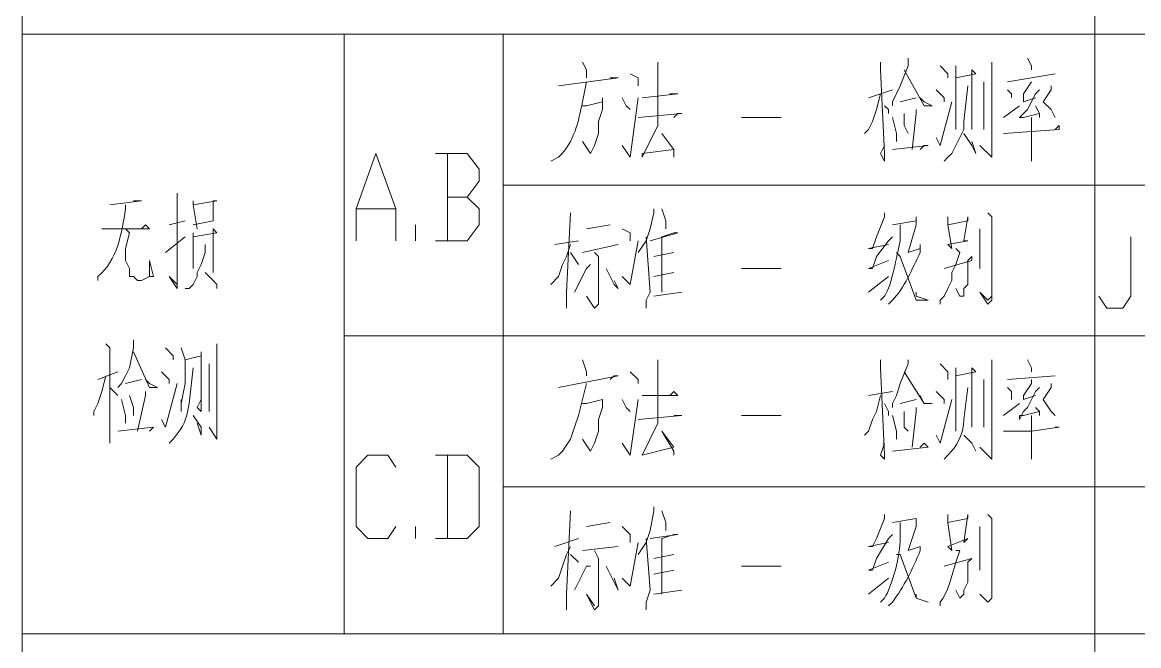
# Model space of a CAD drawing. Extents: x 14941 to 23337, y 2870 to 15192.
# Drawn here: x 21532 to 22313, y 12725 to 13162 of the extents above; entities that cross this region are included whole.
import ezdxf

# ---------------------------------------------------------------- set-up
doc = ezdxf.new("R2010")
doc.units = 0
doc.header["$LTSCALE"] = 8
doc.layers.add('1', color=1, linetype='Continuous')

msp = doc.modelspace()

# ---------------------------------------------------------------- linework, layer by layer
at = {"layer": '1', "color": 0, "lineweight": 18}
msp.add_lwpolyline([(23334.06, 11785.49), (23334.06, 15192.12), (21532.02, 15192.12), (21532.02, 10839.98)], dxfattribs=at)
at = {"layer": '1', "color": 0, "lineweight": 5}
for points in [[(22282.87, 14936.28), (22282.87, 10945.65)], [(23334.06, 13153.71), (21532.02, 13153.71)], [(21757.28, 13153.71), (21757.28, 12733.79)], [(21868.51, 13153.71), (21868.51, 12733.79)], [(22152.17, 13137.02), (22152.17, 13131.46), (22146.61, 13117.55), (22141.04, 13106.43), (22141.04, 13103.65)], [(22235.6, 13137.02), (22238.38, 13131.46), (22238.38, 13128.68)], [(21924.13, 13134.24), (21926.91, 13128.68), (21926.91, 13123.12)], [(21976.97, 13134.24), (21976.97, 13128.68), (21976.97, 13095.31), (21976.97, 13089.74), (21965.85, 13067.5), (21965.85, 13070.28), (21988.09, 13073.06), (21979.75, 13084.18), (21988.09, 13073.06), (21988.09, 13067.5)], [(22132.7, 13134.24), (22132.7, 13128.68), (22135.48, 13070.28), (22135.48, 13064.72), (22132.7, 13070.28), (22135.48, 13075.84)], [(22149.39, 13128.68), (22163.29, 13103.65), (22168.85, 13103.65), (22163.29, 13106.43), (22160.51, 13109.21)], [(22174.42, 13131.46), (22179.98, 13125.9), (22179.98, 13123.12)], [(22185.54, 13131.46), (22185.54, 13123.12), (22185.54, 13086.96), (22185.54, 13089.74), (22185.54, 13095.31)], [(22185.54, 13123.12), (22199.44, 13125.9), (22196.66, 13128.68), (22196.66, 13086.96), (22196.66, 13095.31)], [(22210.57, 13134.24), (22210.57, 13131.46), (22210.57, 13123.12), (22210.57, 13100.87), (22210.57, 13081.4), (22210.57, 13073.06), (22210.57, 13067.5), (22202.22, 13075.84)], [(21907.45, 13117.55), (21949.16, 13123.12), (21946.38, 13123.12), (21943.6, 13123.12)], [(21957.5, 13125.9), (21963.07, 13123.12), (21963.07, 13117.55)], [(22221.69, 13120.34), (22255.06, 13125.9)], [(22124.36, 13109.21), (22141.04, 13114.77)], [(22171.63, 13114.77), (22177.2, 13109.21), (22177.2, 13106.43)], [(22193.88, 13117.55), (22191.1, 13092.53), (22191.1, 13086.96), (22188.32, 13081.4), (22185.54, 13075.84), (22182.76, 13070.28), (22179.98, 13067.5), (22177.2, 13064.72)], [(22205.01, 13120.34), (22205.01, 13086.96), (22205.01, 13098.09)], [(22221.69, 13114.77), (22224.47, 13111.99), (22224.47, 13109.21)], [(22243.94, 13114.77), (22241.16, 13111.99), (22235.6, 13100.87), (22232.81, 13098.09), (22230.03, 13095.31), (22230.03, 13095.31), (22232.81, 13095.31), (22243.94, 13098.09), (22243.94, 13095.31), (22243.94, 13098.09), (22241.16, 13103.65)], [(22238.38, 13120.34), (22238.38, 13120.34), (22232.81, 13111.99), (22232.81, 13106.43), (22241.16, 13109.21)], [(22252.28, 13117.55), (22252.28, 13114.77), (22246.72, 13106.43), (22252.28, 13100.87), (22255.06, 13095.31)], [(21924.13, 13103.65), (21926.91, 13103.65), (21938.04, 13106.43), (21938.04, 13109.21), (21938.04, 13100.87), (21935.26, 13092.53), (21935.26, 13084.18), (21932.47, 13075.84), (21929.69, 13070.28), (21924.13, 13078.62)], [(21951.94, 13109.21), (21954.72, 13103.65), (21957.5, 13100.87)], [(21951.94, 13075.84), (21957.5, 13067.5), (21963.07, 13109.21)], [(21965.85, 13109.21), (21990.87, 13111.99), (21988.09, 13111.99), (21985.31, 13111.99)], [(22132.7, 13111.99), (22129.92, 13100.87), (22127.14, 13092.53), (22124.36, 13086.96), (22121.58, 13084.18)], [(22146.61, 13106.43), (22157.73, 13109.21)], [(22171.63, 13081.4), (22174.42, 13075.84), (22182.76, 13106.43)], [(21963.07, 13095.31), (21993.66, 13098.09), (21990.87, 13098.09), (21988.09, 13095.31)], [(22135.48, 13103.65), (22138.26, 13100.87), (22138.26, 13098.09)], [(22149.39, 13098.09), (22149.39, 13089.74), (22152.17, 13084.18)], [(22157.73, 13100.87), (22157.73, 13098.09), (22154.95, 13073.06)], [(22218.91, 13095.31), (22230.03, 13103.65)], [(22035.37, 13095.31), (22063.18, 13095.31)], [(22141.04, 13095.31), (22143.83, 13084.18), (22143.83, 13078.62)], [(22218.91, 13084.18), (22257.84, 13086.96), (22257.84, 13089.74), (22255.06, 13086.96)], [(22238.38, 13095.31), (22238.38, 13092.53), (22238.38, 13070.28), (22238.38, 13064.72), (22238.38, 13070.28)], [(22191.1, 13084.18), (22196.66, 13075.84), (22199.44, 13070.28), (22196.66, 13078.62)], [(22141.04, 13073.06), (22166.07, 13075.84), (22163.29, 13075.84), (22160.51, 13073.06)], [(21765.62, 13009.1), (21765.62, 13031.35), (21779.52, 13070.28), (21793.43, 13031.35), (21793.43, 13009.1)], [(21843.49, 13039.69), (21851.83, 13050.81), (21851.83, 13059.15), (21843.49, 13070.28), (21821.24, 13070.28)], [(21829.58, 13070.28), (21829.58, 13009.1)], [(21640.48, 13042.47), (21640.48, 13039.69), (21640.48, 13039.69), (21640.48, 12978.51), (21640.48, 12978.51), (21640.48, 12975.73), (21634.92, 12984.07), (21640.48, 12978.51)], [(23334.06, 13048.03), (21868.51, 13048.03)], [(21593.2, 13034.13), (21615.45, 13036.91), (21609.89, 13036.91)], [(21651.6, 13036.91), (21651.6, 13034.13), (21654.38, 13017.44)], [(21651.6, 13034.13), (21668.29, 13036.91), (21665.51, 13036.91), (21665.51, 13023), (21665.51, 13023), (21651.6, 13020.22)], [(21821.24, 13009.1), (21843.49, 13009.1), (21851.83, 13020.22), (21851.83, 13031.35), (21843.49, 13039.69), (21829.58, 13039.69)], [(21765.62, 13031.35), (21793.43, 13031.35)], [(21915.79, 13028.56), (21913.01, 12972.95), (21913.01, 12961.82), (21913.01, 12967.38), (21913.01, 12972.95)], [(21974.19, 13031.35), (21974.19, 13028.56), (21971.41, 13017.44), (21968.63, 13009.1), (21963.07, 13000.76)], [(21979.75, 13031.35), (21982.53, 13023), (21982.53, 13017.44)], [(22135.48, 13028.56), (22135.48, 13025.78), (22129.92, 13011.88), (22127.14, 13003.54), (22124.36, 13003.54), (22138.26, 13006.32)], [(22207.79, 13028.56), (22210.57, 13025.78), (22210.57, 12967.38), (22207.79, 12964.6), (22202.22, 12972.95), (22207.79, 12967.38), (22210.57, 12970.17)], [(21587.64, 13017.44), (21621.01, 13017.44), (21618.23, 13020.22), (21615.45, 13017.44)], [(21634.92, 13020.22), (21646.04, 13023)], [(21807.33, 13009.1), (21807.33, 13020.22)], [(21926.91, 13017.44), (21943.6, 13020.22)], [(22179.98, 13025.78), (22179.98, 13020.22), (22182.76, 13003.54), (22179.98, 13006.32), (22193.88, 13009.1), (22191.1, 13009.1), (22193.88, 13025.78), (22193.88, 13023), (22179.98, 13020.22)], [(21604.33, 13017.44), (21607.11, 13014.66), (21604.33, 13003.54), (21604.33, 12995.19), (21607.11, 12989.63), (21607.11, 12986.85), (21607.11, 12984.07), (21609.89, 12984.07), (21612.67, 12981.29), (21615.45, 12981.29), (21621.01, 12984.07), (21623.79, 12984.07), (21621.01, 12995.19), (21621.01, 12984.07)], [(21632.14, 13000.76), (21646.04, 13011.88)], [(21651.6, 13011.88), (21668.29, 13014.66), (21665.51, 13017.44), (21665.51, 12986.85), (21665.51, 12992.41)], [(21651.6, 13014.66), (21651.6, 13009.1), (21651.6, 12989.63), (21651.6, 12992.41), (21651.6, 12997.97)], [(21951.94, 13017.44), (21957.5, 13014.66), (21957.5, 13009.1)], [(21968.63, 13011.88), (21971.41, 12972.95), (21968.63, 12967.38), (21968.63, 12961.82), (21968.63, 12967.38)], [(21971.41, 13009.1), (21990.87, 13014.66), (21990.87, 13014.66), (21988.09, 13014.66), (21979.75, 13011.88), (21979.75, 12972.95)], [(22141.04, 13011.88), (22138.26, 13009.1), (22129.92, 12997.97), (22127.14, 12989.63), (22124.36, 12989.63), (22138.26, 12995.19)], [(22202.22, 13017.44), (22202.22, 13014.66), (22202.22, 12989.63), (22202.22, 12989.63), (22202.22, 12995.19)], [(22285.65, 12970.17), (22291.21, 12961.82), (22302.34, 12961.82), (22307.9, 12970.17), (22307.9, 13011.88)], [(21659.94, 13006.32), (21659.94, 13000.76), (21657.16, 12992.41), (21654.38, 12986.85), (21654.38, 12984.07), (21651.6, 12978.51), (21648.82, 12975.73), (21646.04, 12975.73)], [(21915.79, 13006.32), (21913.01, 12997.97), (21910.23, 12992.41), (21907.45, 12984.07), (21901.88, 12978.51)], [(21904.67, 13006.32), (21921.35, 13009.1)], [(21924.13, 13000.76), (21949.16, 13006.32)], [(21951.94, 12984.07), (21957.5, 12978.51), (21963.07, 13009.1)], [(22185.54, 13003.54), (22188.32, 13000.76), (22185.54, 12992.41), (22182.76, 12986.85), (22182.76, 12981.29), (22179.98, 12975.73), (22177.2, 12970.17), (22174.42, 12967.38), (22174.42, 12964.6)], [(21915.79, 13000.76), (21921.35, 12992.41)], [(21932.47, 13000.76), (21935.26, 12997.97), (21935.26, 12964.6), (21932.47, 12961.82), (21926.91, 12970.17), (21932.47, 12961.82)], [(21974.19, 12997.97), (21988.09, 13000.76)], [(22143.83, 13000.76), (22146.61, 12997.97), (22157.73, 12967.38), (22166.07, 12967.38), (22157.73, 12970.17), (22157.73, 12972.95)], [(22177.2, 12989.63), (22177.2, 12989.63), (22196.66, 12995.19), (22196.66, 12997.97), (22193.88, 12995.19), (22193.88, 12984.07), (22193.88, 12978.51), (22191.1, 12975.73), (22191.1, 12970.17), (22188.32, 12970.17), (22185.54, 12975.73)], [(21929.69, 12992.41), (21926.91, 12989.63), (21918.57, 12972.95)], [(21940.82, 12989.63), (21946.38, 12978.51), (21949.16, 12975.73), (21946.38, 12981.29)], [(22035.37, 12989.63), (22063.18, 12989.63)], [(21659.94, 12986.85), (21665.51, 12981.29), (21668.29, 12978.51), (21668.29, 12975.73)], [(21974.19, 12984.07), (21988.09, 12986.85)], [(22124.36, 12972.95), (22138.26, 12984.07)], [(21974.19, 12970.17), (21993.66, 12972.95)], [(23334.06, 12942.36), (21757.28, 12942.36)], [(21590.42, 12936.79), (21593.2, 12934.01), (21593.2, 12931.23), (21593.2, 12872.83), (21593.2, 12867.27), (21593.2, 12872.83), (21593.2, 12878.39)], [(21609.89, 12939.58), (21609.89, 12934.01), (21607.11, 12920.11), (21604.33, 12914.55), (21601.55, 12908.98), (21598.76, 12906.2)], [(21632.14, 12934.01), (21637.7, 12928.45), (21637.7, 12925.67)], [(21643.26, 12934.01), (21646.04, 12925.67), (21646.04, 12908.98), (21643.26, 12895.08), (21643.26, 12889.52), (21643.26, 12897.86)], [(21668.29, 12936.79), (21668.29, 12934.01), (21668.29, 12875.61), (21668.29, 12870.05), (21662.73, 12878.39)], [(21609.89, 12931.23), (21621.01, 12906.2), (21626.57, 12906.2), (21621.01, 12908.98), (21618.23, 12911.77)], [(21646.04, 12925.67), (21657.16, 12928.45), (21657.16, 12931.23), (21657.16, 12889.52), (21654.38, 12892.3), (21657.16, 12897.86)], [(21924.13, 12925.67), (21926.91, 12917.33), (21926.91, 12914.55)], [(21976.97, 12925.67), (21976.97, 12920.11), (21976.97, 12883.96), (21976.97, 12881.18), (21965.85, 12858.93), (21965.85, 12858.93), (21988.09, 12864.49), (21979.75, 12875.61), (21988.09, 12861.71), (21988.09, 12858.93)], [(22132.7, 12925.67), (22132.7, 12920.11), (22135.48, 12858.93), (22135.48, 12856.15), (22132.7, 12858.93), (22135.48, 12867.27)], [(22152.17, 12925.67), (22152.17, 12922.89), (22146.61, 12908.98), (22143.83, 12900.64), (22141.04, 12895.08), (22141.04, 12892.3)], [(22210.57, 12925.67), (22210.57, 12920.11), (22210.57, 12911.77), (22210.57, 12892.3), (22210.57, 12872.83), (22210.57, 12861.71), (22210.57, 12856.15), (22202.22, 12864.49)], [(22235.6, 12925.67), (22238.38, 12920.11), (22238.38, 12917.33)], [(21584.86, 12911.77), (21598.76, 12917.33)], [(21629.35, 12917.33), (21634.92, 12911.77), (21634.92, 12908.98)], [(21662.73, 12922.89), (21662.73, 12920.11), (21662.73, 12889.52), (21662.73, 12895.08), (21662.73, 12900.64)], [(21957.5, 12917.33), (21963.07, 12911.77), (21963.07, 12908.98)], [(22149.39, 12917.33), (22163.29, 12895.08), (22168.85, 12895.08), (22163.29, 12895.08), (22160.51, 12900.64)], [(22174.42, 12922.89), (22179.98, 12917.33), (22179.98, 12911.77)], [(22185.54, 12920.11), (22185.54, 12914.55), (22185.54, 12875.61), (22185.54, 12881.18), (22185.54, 12886.74)], [(22185.54, 12914.55), (22199.44, 12917.33), (22196.66, 12920.11), (22196.66, 12878.39), (22196.66, 12886.74)], [(21590.42, 12914.55), (21587.64, 12903.42), (21584.86, 12895.08), (21582.08, 12889.52), (21582.08, 12886.74)], [(21604.33, 12908.98), (21615.45, 12911.77)], [(21907.45, 12906.2), (21949.16, 12914.55), (21946.38, 12914.55), (21943.6, 12911.77)], [(22205.01, 12911.77), (22205.01, 12878.39), (22205.01, 12886.74)], [(22221.69, 12911.77), (22255.06, 12914.55)], [(22238.38, 12911.77), (22238.38, 12908.98), (22232.81, 12900.64), (22232.81, 12897.86), (22241.16, 12900.64)], [(21593.2, 12906.2), (21595.98, 12903.42), (21598.76, 12900.64)], [(21618.23, 12903.42), (21618.23, 12900.64), (21612.67, 12875.61)], [(21629.35, 12883.96), (21632.14, 12878.39), (21640.48, 12908.98)], [(21926.91, 12908.98), (21924.13, 12897.86), (21921.35, 12886.74), (21918.57, 12878.39), (21915.79, 12870.05), (21910.23, 12861.71), (21907.45, 12858.93), (21901.88, 12856.15)], [(21965.85, 12900.64), (21990.87, 12900.64), (21988.09, 12903.42), (21985.31, 12900.64)], [(22124.36, 12900.64), (22141.04, 12903.42)], [(22171.63, 12903.42), (22177.2, 12897.86), (22177.2, 12895.08)], [(22221.69, 12906.2), (22224.47, 12903.42), (22224.47, 12897.86)], [(22243.94, 12906.2), (22241.16, 12903.42), (22235.6, 12892.3), (22232.81, 12889.52), (22230.03, 12883.96), (22230.03, 12886.74), (22232.81, 12886.74), (22243.94, 12889.52), (22243.94, 12886.74), (22243.94, 12889.52), (22241.16, 12892.3)], [(22252.28, 12908.98), (22252.28, 12906.2), (22246.72, 12897.86), (22252.28, 12889.52), (22255.06, 12886.74)], [(21601.55, 12897.86), (21604.33, 12886.74), (21604.33, 12881.18)], [(21607.11, 12900.64), (21609.89, 12892.3), (21609.89, 12886.74)], [(21924.13, 12895.08), (21926.91, 12895.08), (21938.04, 12897.86), (21938.04, 12897.86), (21938.04, 12892.3), (21935.26, 12883.96), (21935.26, 12875.61), (21932.47, 12867.27), (21929.69, 12861.71), (21924.13, 12870.05)], [(21951.94, 12897.86), (21954.72, 12892.3), (21957.5, 12889.52)], [(21951.94, 12867.27), (21957.5, 12858.93), (21963.07, 12897.86)], [(22132.7, 12900.64), (22129.92, 12889.52), (22127.14, 12883.96), (22124.36, 12875.61), (22121.58, 12872.83)], [(22135.48, 12895.08), (22138.26, 12889.52), (22138.26, 12886.74)], [(22146.61, 12895.08), (22157.73, 12897.86)], [(22171.63, 12872.83), (22174.42, 12867.27), (22182.76, 12897.86)], [(22218.91, 12886.74), (22230.03, 12895.08)], [(21651.6, 12886.74), (21657.16, 12878.39), (21657.16, 12872.83), (21654.38, 12881.18)], [(21963.07, 12883.96), (21993.66, 12886.74), (21990.87, 12886.74), (21988.09, 12886.74)], [(22035.37, 12886.74), (22063.18, 12886.74)], [(22141.04, 12886.74), (22143.83, 12875.61), (22143.83, 12870.05)], [(22149.39, 12889.52), (22149.39, 12878.39), (22152.17, 12875.61)], [(22157.73, 12892.3), (22157.73, 12889.52), (22154.95, 12864.49)], [(22238.38, 12886.74), (22238.38, 12883.96), (22238.38, 12858.93), (22238.38, 12856.15), (22238.38, 12858.93)], [(21598.76, 12875.61), (21623.79, 12878.39), (21623.79, 12878.39), (21621.01, 12875.61)], [(22218.91, 12875.61), (22238.38, 12875.61), (22257.84, 12878.39), (22255.06, 12878.39)], [(22191.1, 12872.83), (22196.66, 12867.27), (22199.44, 12861.71), (22196.66, 12867.27)], [(22141.04, 12861.71), (22166.07, 12864.49), (22163.29, 12867.27), (22160.51, 12864.49)], [(21793.43, 12808.87), (21787.87, 12800.53), (21773.96, 12800.53), (21765.62, 12808.87), (21765.62, 12850.59), (21773.96, 12858.93), (21787.87, 12858.93), (21793.43, 12850.59)], [(21821.24, 12800.53), (21843.49, 12800.53), (21851.83, 12808.87), (21851.83, 12850.59), (21843.49, 12858.93), (21821.24, 12858.93)], [(21829.58, 12858.93), (21829.58, 12800.53)], [(23334.06, 12836.68), (21868.51, 12836.68)], [(21915.79, 12820), (21913.01, 12761.6), (21913.01, 12750.47), (21913.01, 12756.03), (21913.01, 12761.6)], [(21974.19, 12822.78), (21974.19, 12820), (21971.41, 12806.09), (21968.63, 12797.75), (21963.07, 12789.41)], [(21979.75, 12820), (21982.53, 12811.65), (21982.53, 12806.09)], [(22135.48, 12817.21), (22135.48, 12814.43), (22129.92, 12800.53), (22127.14, 12794.97), (22124.36, 12794.97), (22138.26, 12797.75)], [(22179.98, 12817.21), (22179.98, 12811.65), (22182.76, 12792.19), (22179.98, 12794.97), (22193.88, 12800.53), (22191.1, 12797.75), (22193.88, 12817.21), (22193.88, 12814.43), (22179.98, 12811.65)], [(22207.79, 12817.21), (22210.57, 12814.43), (22210.57, 12758.82), (22207.79, 12756.03), (22202.22, 12761.6), (22207.79, 12756.03), (22210.57, 12758.82)], [(21807.33, 12800.53), (21807.33, 12808.87)], [(21926.91, 12808.87), (21943.6, 12811.65)], [(21951.94, 12808.87), (21957.5, 12803.31), (21957.5, 12797.75)], [(22202.22, 12808.87), (22202.22, 12806.09), (22202.22, 12778.28), (22202.22, 12781.06), (22202.22, 12783.84)], [(21904.67, 12794.97), (21921.35, 12800.53)], [(21968.63, 12800.53), (21971.41, 12764.38), (21968.63, 12756.03), (21968.63, 12750.47), (21968.63, 12756.03)], [(21971.41, 12800.53), (21990.87, 12803.31), (21990.87, 12803.31), (21988.09, 12803.31), (21979.75, 12800.53), (21979.75, 12761.6)], [(22141.04, 12803.31), (22138.26, 12800.53), (22129.92, 12786.62), (22127.14, 12778.28), (22124.36, 12778.28), (22138.26, 12783.84)], [(21915.79, 12794.97), (21913.01, 12789.41), (21910.23, 12781.06), (21907.45, 12772.72), (21901.88, 12767.16)], [(21924.13, 12792.19), (21949.16, 12794.97)], [(21932.47, 12792.19), (21935.26, 12786.62), (21935.26, 12753.25), (21932.47, 12750.47), (21926.91, 12761.6), (21932.47, 12753.25)], [(21951.94, 12772.72), (21957.5, 12767.16), (21963.07, 12797.75)], [(21915.79, 12789.41), (21921.35, 12783.84)], [(21974.19, 12786.62), (21988.09, 12789.41)], [(22143.83, 12789.41), (22146.61, 12789.41), (22157.73, 12758.82), (22166.07, 12756.03), (22157.73, 12758.82), (22157.73, 12761.6)], [(22177.2, 12781.06), (22177.2, 12781.06), (22196.66, 12786.62), (22196.66, 12786.62), (22193.88, 12783.84), (22193.88, 12775.5), (22193.88, 12769.94), (22191.1, 12764.38), (22191.1, 12761.6), (22188.32, 12758.82), (22185.54, 12764.38)], [(21929.69, 12781.06), (21926.91, 12781.06), (21918.57, 12764.38)], [(21940.82, 12781.06), (21946.38, 12769.94), (21949.16, 12764.38), (21946.38, 12772.72)], [(21974.19, 12775.5), (21988.09, 12778.28)], [(22035.37, 12781.06), (22063.18, 12781.06)], [(22124.36, 12761.6), (22138.26, 12772.72)], [(21974.19, 12761.6), (21993.66, 12764.38)], [(23334.06, 12733.79), (21532.02, 12733.79)]]:
    msp.add_lwpolyline(points, dxfattribs=at)
for points, knots in [([(21926.91, 13120.34), (21926.91, 13120.34), (21924.13, 13106.43), (21924.13, 13106.43), (21921.35, 13092.53), (21918.57, 13078.62), (21907.45, 13067.5), (21907.45, 13067.5), (21901.88, 13064.72), (21901.88, 13064.72)], [0, 0, 0, 0, 1, 1, 1, 2, 2, 2, 3, 3, 3, 3]), ([(21604.33, 13034.13), (21604.33, 13034.13), (21604.33, 13031.35), (21604.33, 13031.35), (21601.55, 13014.66), (21598.76, 12995.19), (21584.86, 12984.07), (21584.86, 12984.07), (21584.86, 12981.29), (21584.86, 12981.29)], [0, 0, 0, 0, 1, 1, 1, 2, 2, 2, 3, 3, 3, 3]), ([(22146.61, 13020.22), (22146.61, 13020.22), (22146.61, 13009.1), (22146.61, 13009.1), (22143.83, 12997.97), (22141.04, 12978.51), (22135.48, 12970.17), (22135.48, 12970.17), (22132.7, 12967.38), (22132.7, 12967.38)], [0, 0, 0, 0, 1, 1, 1, 2, 2, 2, 3, 3, 3, 3]), ([(22141.04, 13020.22), (22141.04, 13020.22), (22157.73, 13023), (22157.73, 13023), (22157.73, 13023), (22157.73, 13025.78), (22157.73, 13025.78), (22157.73, 13025.78), (22157.73, 13020.22), (22157.73, 13020.22), (22157.73, 13020.22), (22152.17, 13000.76), (22152.17, 13000.76), (22152.17, 13000.76), (22152.17, 13000.76), (22152.17, 13000.76), (22152.17, 13000.76), (22160.51, 13003.54), (22160.51, 13003.54), (22160.51, 13003.54), (22160.51, 13006.32), (22160.51, 13006.32), (22160.51, 13006.32), (22160.51, 13000.76), (22160.51, 13000.76), (22154.95, 12989.63), (22149.39, 12975.73), (22141.04, 12967.38), (22141.04, 12967.38), (22138.26, 12964.6), (22138.26, 12964.6)], [0, 0, 0, 0, 1, 1, 1, 2, 2, 2, 3, 3, 3, 4, 4, 4, 5, 5, 5, 6, 6, 6, 7, 7, 7, 8, 8, 8, 9, 9, 9, 10, 10, 10, 10]), ([(21651.6, 12920.11), (21651.6, 12920.11), (21648.82, 12895.08), (21648.82, 12895.08), (21646.04, 12881.18), (21646.04, 12881.18), (21637.7, 12870.05), (21637.7, 12870.05), (21634.92, 12867.27), (21634.92, 12867.27)], [0, 0, 0, 0, 1, 1, 1, 2, 2, 2, 3, 3, 3, 3]), ([(22193.88, 12906.2), (22193.88, 12906.2), (22191.1, 12883.96), (22191.1, 12883.96), (22191.1, 12872.83), (22185.54, 12864.49), (22179.98, 12858.93), (22179.98, 12858.93), (22177.2, 12856.15), (22177.2, 12856.15)], [0, 0, 0, 0, 1, 1, 1, 2, 2, 2, 3, 3, 3, 3]), ([(22146.61, 12811.65), (22146.61, 12811.65), (22146.61, 12800.53), (22146.61, 12800.53), (22146.61, 12789.41), (22141.04, 12767.16), (22135.48, 12758.82), (22135.48, 12758.82), (22132.7, 12756.03), (22132.7, 12756.03)], [0, 0, 0, 0, 1, 1, 1, 2, 2, 2, 3, 3, 3, 3]), ([(22141.04, 12811.65), (22141.04, 12811.65), (22157.73, 12814.43), (22157.73, 12814.43), (22157.73, 12814.43), (22157.73, 12814.43), (22157.73, 12814.43), (22157.73, 12814.43), (22157.73, 12808.87), (22157.73, 12808.87), (22157.73, 12808.87), (22152.17, 12792.19), (22152.17, 12792.19), (22152.17, 12792.19), (22160.51, 12794.97), (22160.51, 12794.97), (22160.51, 12794.97), (22160.51, 12794.97), (22160.51, 12794.97), (22160.51, 12794.97), (22160.51, 12792.19), (22160.51, 12792.19), (22154.95, 12778.28), (22149.39, 12767.16), (22141.04, 12756.03), (22141.04, 12756.03), (22138.26, 12753.25), (22138.26, 12753.25)], [0, 0, 0, 0, 1, 1, 1, 2, 2, 2, 3, 3, 3, 4, 4, 4, 5, 5, 5, 6, 6, 6, 7, 7, 7, 8, 8, 8, 9, 9, 9, 9]), ([(22185.54, 12792.19), (22185.54, 12792.19), (22188.32, 12792.19), (22188.32, 12792.19), (22188.32, 12792.19), (22185.54, 12783.84), (22185.54, 12783.84), (22182.76, 12775.5), (22179.98, 12761.6), (22174.42, 12756.03), (22174.42, 12756.03), (22174.42, 12753.25), (22174.42, 12753.25)], [0, 0, 0, 0, 1, 1, 1, 2, 2, 2, 3, 3, 3, 4, 4, 4, 4])]:
    msp.add_open_spline(points, degree=3, knots=knots, dxfattribs=at)

doc.saveas('drawing.dxf')
